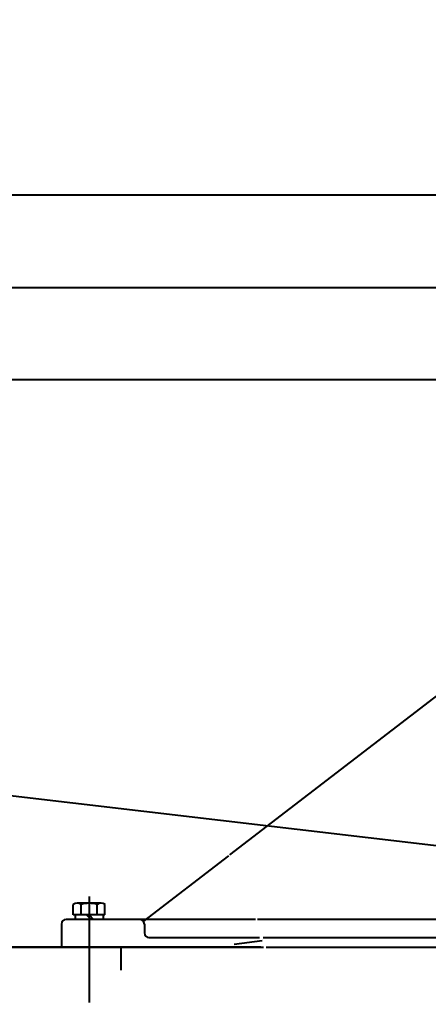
# Model space of a CAD drawing. Extents: x 1427168 to 1936200, y 1176778 to 1377202.
# Drawn here: x 1638373 to 1638816, y 1362380 to 1363445 of the extents above; entities that cross this region are included whole.
import ezdxf
from ezdxf.lldxf.tags import DXFTag

# ---------------------------------------------------------------- set-up
doc = ezdxf.new("R2010")
doc.units = 0
doc.header["$LTSCALE"] = 1000
doc.header["$MEASUREMENT"] = 0
doc.linetypes.add('CENTER', pattern=[2, 1.25, -0.25, 0.25, -0.25])
doc.linetypes.add('DOTE', pattern=[2.42, 2, -0.2, 0.02, -0.2])
doc.layers.get('0').update_dxf_attribs({"linetype": 'CONTINUOUS'})
doc.layers.get('DEFPOINTS').update_dxf_attribs({"linetype": 'CONTINUOUS'})
for name, color, linetype in [('01粗实线层', 7, 'CONTINUOUS'), ('1轮廓实线层', 7, 'CONTINUOUS'), ('CENTER', 1, 'ACAD_ISO04W100'), ('DOTE', 1, 'DOTE'), ('MAIN', 7, 'CONTINUOUS')]:
    doc.layers.add(name, color=color, linetype=linetype)
doc.styles.add('TH_GBDIM', font='romans.shx', dxfattribs={"width": 0.8, "bigfont": 'gbcbig.shx'})
tags = doc.linetypes.add('ACAD_ISO04W100', pattern=[30, 24, -3, 0, -3]).pattern_tags.tags
tags[10:11] = [DXFTag(74, 4), DXFTag(75, 0), DXFTag(340, '0'), DXFTag(46, 1.0), DXFTag(50, 0.0), DXFTag(44, 0.0), DXFTag(45, 0.0)]
tags[8:9] = [DXFTag(74, 4), DXFTag(75, 0), DXFTag(340, '0'), DXFTag(46, 1.0), DXFTag(50, 0.0), DXFTag(44, 0.0), DXFTag(45, 0.0)]
tags[6:7] = [DXFTag(74, 4), DXFTag(75, 0), DXFTag(340, '0'), DXFTag(46, 1.0), DXFTag(50, 0.0), DXFTag(44, 0.0), DXFTag(45, 0.0)]
tags[4:5] = [DXFTag(74, 4), DXFTag(75, 0), DXFTag(340, '0'), DXFTag(46, 1.0), DXFTag(50, 0.0), DXFTag(44, 0.0), DXFTag(45, 0.0)]
doc.dimstyles.new('TH_GBDIM', dxfattribs={"dimscale": 120, "dimtxt": 4, "dimasz": 2, "dimexe": 2, "dimexo": 0, "dimgap": 1.5, "dimtad": 1, "dimdec": 0, "dimzin": 0, "dimtxsty": 'TH_GBDIM', "dimblk": 'ARCHTICK', "dimcen": 2.5, "dimclrd": 130, "dimclre": 130, "dimclrt": 3, "dimazin": 3, "dimtfac": 0.714286, "dimtdec": 0, "dimtmove": 0, "dimatfit": 3, "dimtzin": 0})

# ---------------------------------------------------------------- blocks, each defined once
blk = doc.blocks.new('_ARCHTICK')
at = {"color": 0, "linetype": 'BYBLOCK', "const_width": 0.15}
blk.add_lwpolyline([(-0.5, -0.5), (0.5, 0.5)], dxfattribs=at)
blk = doc.blocks.new('*D392')
at = {"layer": '01粗实线层', "color": 130}
for p, q in [((1634422.7, 1363039), (1634422.7, 1367944.2)), ((1643837.8, 1363039), (1643837.8, 1367944.2)), ((1634422.7, 1367704.2), (1643837.8, 1367704.2))]:
    blk.add_line(p, q, dxfattribs=at)
at = {"layer": 'DEFPOINTS', "color": 0}
for p in [(1643837.8, 1367704.2), (1634422.7, 1363039), (1643837.8, 1363039)]:
    blk.add_point(p, dxfattribs=at)
at = {"layer": '01粗实线层', "color": 130, "xscale": 240, "yscale": 240, "zscale": 240, "rotation": 180}
blk.add_blockref('_ARCHTICK', (1634422.7, 1367704.2), dxfattribs=at)
at = {"layer": '01粗实线层', "color": 130, "xscale": 240, "yscale": 240, "zscale": 240}
blk.add_blockref('_ARCHTICK', (1643837.8, 1367704.2), dxfattribs=at)
at = {"layer": '01粗实线层', "color": 3, "insert": (1639130.3, 1368064.2), "char_height": 480, "attachment_point": 5, "style": 'TH_GBDIM'}
blk.add_mtext('{%%c6000}{}{}', dxfattribs=at)

msp = doc.modelspace()

# ---------------------------------------------------------------- linework, layer by layer
at = {"color": 0}
msp.add_lwpolyline([(1639967.6, 1363055), (1639967.6, 1363255.1), (1638309.2, 1363255.1), (1638309.2, 1363055)], close=True, dxfattribs=at)
at = {"layer": '1轮廓实线层'}
msp.add_line((1638230.9, 1362619.2), (1638834.3, 1362548.7), dxfattribs=at)
at = {"layer": 'CENTER', "color": 1, "ltscale": 2}
msp.add_line((1638448.3, 1362494.2), (1638448.3, 1362379.5), dxfattribs=at)
msp.add_line((1638448.3, 1362494.2), (1638448.3, 1362379.5), dxfattribs=at)
at = {"layer": 'DOTE', "linetype": 'CENTER'}
msp.add_line((1633820.1, 1363155), (1644533.8, 1363155), dxfattribs=at)
at = {"layer": 'MAIN'}
for p, q in [((1638920.3, 1362785.1), (1638600.7, 1362539.4)), ((1638599.4, 1362538.4), (1638507.3, 1362467.6)), ((1638431, 1362474.5), (1638431, 1362485.7)), ((1638431, 1362474.5), (1638431, 1362485.7)), ((1638461.4, 1362487), (1638435.3, 1362487)), ((1638461.4, 1362487), (1638435.3, 1362487)), ((1638439.7, 1362474.5), (1638439.7, 1362485.7)), ((1638439.7, 1362474.5), (1638439.7, 1362485.7)), ((1638457, 1362474.5), (1638457, 1362485.7)), ((1638457, 1362474.5), (1638457, 1362485.7)), ((1638465.6, 1362474.5), (1638465.6, 1362485.7)), ((1638465.6, 1362474.5), (1638465.6, 1362485.7)), ((1638418.3, 1362464.5), (1638418.3, 1362439.5)), ((1638418.3, 1362464.5), (1638418.3, 1362439.5)), ((1638628.7, 1362469.5), (1638423.3, 1362469.5)), ((1638465.6, 1362474.5), (1638431, 1362474.5)), ((1638465.6, 1362474.5), (1638431, 1362474.5)), ((1638433.1, 1362474.5), (1638433.1, 1362469.5)), ((1638433.1, 1362474.5), (1638433.1, 1362469.5)), ((1638445.5, 1362474.5), (1638450.5, 1362469.5)), ((1638445.5, 1362474.5), (1638450.5, 1362469.5)), ((1638448.3, 1362474.5), (1638453.3, 1362469.5)), ((1638448.3, 1362474.5), (1638453.3, 1362469.5)), ((1638463.5, 1362474.5), (1638463.5, 1362469.5)), ((1638463.5, 1362474.5), (1638463.5, 1362469.5)), ((1638508.3, 1362464.5), (1638508.3, 1362454.9)), ((1639130.3, 1362469.5), (1638630.9, 1362469.5)), ((1638513.3, 1362449.9), (1638633.2, 1362449.9)), ((1638636, 1362446.3), (1638605.6, 1362442.4)), ((1638637.3, 1362449.9), (1638834.3, 1362449.9)), ((1638355.3, 1362439.5), (1638438.3, 1362439.5)), ((1638634.8, 1362439.5), (1638360.8, 1362439.5)), ((1638418.3, 1362439.5), (1638483.3, 1362439.5)), ((1638418.3, 1362439.5), (1638637.4, 1362439.5)), ((1638418.3, 1362439.5), (1638637.4, 1362439.5)), ((1638458.3, 1362439.5), (1638483.3, 1362439.5)), ((1638483.3, 1362414.5), (1638483.3, 1362439.5)), ((1638483.3, 1362417.5), (1638483.3, 1362439.5)), ((1638483.3, 1362414.9), (1638483.3, 1362439.5)), ((1638483.3, 1362414.9), (1638483.3, 1362439.5)), ((1638483.3, 1362417.5), (1638483.3, 1362439.5)), ((1638483.3, 1362414.9), (1638483.3, 1362439.5)), ((1638483.3, 1362414.9), (1638483.3, 1362439.5)), ((1638640.3, 1362439.5), (1638834.3, 1362439.5))]:
    msp.add_line(p, q, dxfattribs=at)
for centre, radius, start, end in [((1638435.3, 1362479), 7.98, 57.1258, 122.8742), ((1638435.3, 1362479), 7.98, 57.1258, 122.8742), ((1638448.3, 1362457), 30, 73.2213, 106.7787), ((1638448.3, 1362457), 30, 73.2213, 106.7787), ((1638461.3, 1362479), 7.98, 57.1258, 122.8742), ((1638461.3, 1362479), 7.98, 57.1258, 122.8742), ((1638423.3, 1362464.5), 5, 90, 180), ((1638423.3, 1362464.5), 5, 90, 180), ((1638503.3, 1362464.5), 5, 0, 90), ((1638513.3, 1362454.9), 5, 180, 270)]:
    msp.add_arc(centre, radius, start, end, dxfattribs=at)

# ---------------------------------------------------------------- dimensions: what is measured, and where the dimension line sits
at = {"layer": '01粗实线层', "color": 0}
dim = msp.add_linear_dim(base=(1643837.8, 1367704.2), p1=(1634422.7, 1363039), p2=(1643837.8, 1363039), text='{%%c6000}{}{}', dimstyle='TH_GBDIM', override={"dimgap": 1, "dimtad": 1, "dimjust": 0, "dimdec": 0, "dimlfac": 1, "dimse1": 0, "dimse2": 0, "dimsd1": 0, "dimsd2": 0}, dxfattribs=at)
dim.commit()
dim.dimension.update_dxf_attribs({"geometry": '*D392', "text_midpoint": (1639130.3, 1368064.2)})

doc.saveas('drawing.dxf')
